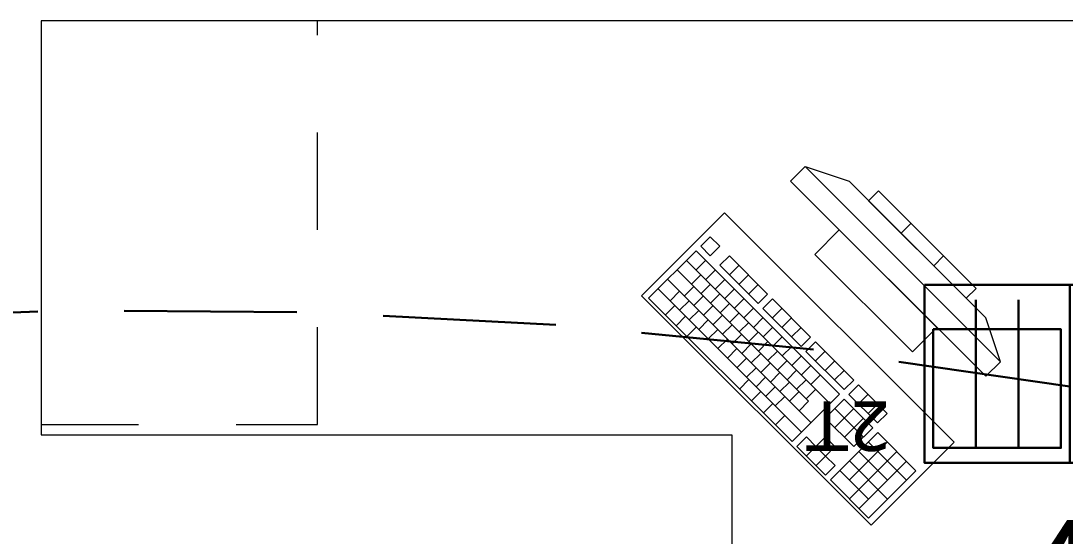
# Model space of a CAD drawing. Header units: inches. Extents: x -19 to 5698, y -728 to 92.
# Drawn here: x 322.987 to 324.498, y 31.122 to 31.869 of the extents above; entities that cross this region are included whole.
import ezdxf

# ---------------------------------------------------------------- set-up
doc = ezdxf.new("R2010")
doc.units = ezdxf.units.IN
doc.header["$MEASUREMENT"] = 0
doc.linetypes.add('HIDDEN', pattern=[0.375, 0.25, -0.125])
doc.linetypes.add('Rayas', pattern=[0.282222, 0.141111, -0.141111])
doc.layers.get('0').update_dxf_attribs({"color": 61})
doc.layers.add('00 conduct tomacorr', color=120, linetype='HIDDEN', lineweight=30)
doc.layers.add('00 IE LUZ EMERGENCIA', color=253, linetype='Continuous', lineweight=0)
doc.layers.add('Interior - Mobiliario', color=7, linetype='Continuous')
doc.styles.add('Annotative', font='arial.ttf')

# ---------------------------------------------------------------- blocks, each defined once
blk = doc.blocks.new('CAJA POP UP 6 MODULOS')
at = {"layer": '00 conduct tomacorr', "linetype": 'Continuous'}
for p, q in [((-0.095, -0.165), (-0.095, -0.0151)), ((-0.052, -0.165), (-0.052, -0.0151)), ((0.052, -0.165), (0.052, -0.0151)), ((0.095, -0.165), (0.095, -0.0151)), ((0, -0.165), (0, -0.18))]:
    blk.add_line(p, q, dxfattribs=at)
for points in [[(-0.147, 0), (0.147, 0), (0.147, -0.18), (-0.147, -0.18)], [(0, 0), (0.147, 0), (0.147, -0.18), (0, -0.18)]]:
    blk.add_lwpolyline(points, close=True, dxfattribs=at)
for points in [[(-0.138, -0.045), (-0.009, -0.045), (-0.009, -0.165), (-0.138, -0.165), (-0.138, -0.045)], [(0.009, -0.045), (0.138, -0.045), (0.138, -0.165), (0.009, -0.165), (0.009, -0.045)]]:
    blk.add_lwpolyline(points, dxfattribs=at)
at = {"color": 1, "insert": (-0.1807, -0.168), "char_height": 0.05, "attachment_point": 1, "rotation": 180}
blk.add_mtext_dynamic_manual_height_columns('{\\fVerdana|b0|i0|c0|p34;2T}', width=0.000481, gutter_width=0.1561, heights=[0], dxfattribs=at)

msp = doc.modelspace()

# ---------------------------------------------------------------- linework, layer by layer
at = {"layer": '00 conduct tomacorr'}
msp.add_arc((323.1748, 23.4335, -0.0007), 8.0169, 80.44701, 122.05238, dxfattribs=at)
at = {"layer": 'Interior - Mobiliario', "color": 175, "linetype": 'Rayas', "lineweight": 13}
for p, q in [((323.4159, 31.284), (323.4159, 31.869)), ((323.0159, 31.284), (323.4159, 31.284))]:
    msp.add_line(p, q, dxfattribs=at)
at = {"layer": 'Interior - Mobiliario', "color": 175, "linetype": 'Continuous', "lineweight": 13}
for p, q in [((324.1219, 31.6579), (324.1007, 31.6367)), ((324.4048, 31.3751), (324.1219, 31.6579)), ((324.1219, 31.6579), (324.1856, 31.6367)), ((324.1007, 31.6367), (324.3836, 31.3539)), ((324.1856, 31.6367), (324.3836, 31.4387)), ((324.228, 31.6226), (324.2139, 31.6084)), ((324.3694, 31.4811), (324.228, 31.6226)), ((324.2139, 31.6084), (324.3553, 31.467)), ((324.261, 31.5613), (324.2752, 31.5754)), ((323.9846, 31.5562), (323.9708, 31.5425)), ((323.9984, 31.5423), (323.9846, 31.5562)), ((324.1714, 31.566), (324.1361, 31.5306)), ((324.3129, 31.4246), (324.1714, 31.566)), ((323.9708, 31.5425), (323.9847, 31.5286)), ((323.9847, 31.5286), (323.9984, 31.5423)), ((323.964, 31.5356), (323.8954, 31.467)), ((323.9503, 31.5219), (324.158, 31.3142)), ((324.1717, 31.3279), (323.964, 31.5356)), ((323.9641, 31.508), (323.9778, 31.5217)), ((324.0123, 31.5285), (323.9985, 31.5148)), ((324.0676, 31.4731), (324.0123, 31.5285)), ((324.1361, 31.5306), (324.2775, 31.3892)), ((324.3082, 31.5141), (324.3223, 31.5283)), ((323.9366, 31.5082), (324.127, 31.3178)), ((323.978, 31.4942), (323.9917, 31.5079)), ((323.9985, 31.5148), (324.0539, 31.4594)), ((324.0124, 31.5009), (324.0261, 31.5146)), ((323.9228, 31.4945), (324.1306, 31.2867)), ((323.9573, 31.4874), (323.971, 31.5011)), ((323.9918, 31.4803), (324.0055, 31.4941)), ((324.0262, 31.4871), (324.0399, 31.5008)), ((323.9091, 31.4807), (324.1168, 31.273)), ((323.9264, 31.4634), (323.9402, 31.4771)), ((323.9471, 31.4702), (323.9608, 31.4839)), ((323.9712, 31.4735), (323.9849, 31.4873)), ((324.0057, 31.4665), (324.0194, 31.4802)), ((324.0401, 31.4732), (324.0538, 31.4869)), ((324.3553, 31.467), (324.3694, 31.4811)), ((323.8954, 31.467), (324.1031, 31.2593)), ((323.9403, 31.4496), (323.954, 31.4633)), ((323.9609, 31.4564), (323.9746, 31.4701)), ((323.985, 31.4597), (323.9987, 31.4734)), ((324.0195, 31.4526), (324.0332, 31.4664)), ((324.0539, 31.4594), (324.0676, 31.4731)), ((324.0746, 31.4662), (324.0609, 31.4524)), ((324.13, 31.4108), (324.0746, 31.4662)), ((323.9197, 31.4428), (323.9334, 31.4565)), ((323.9541, 31.4357), (323.9679, 31.4495)), ((323.9748, 31.4425), (323.9885, 31.4562)), ((323.9989, 31.4459), (324.0126, 31.4596)), ((324.0127, 31.432), (324.0264, 31.4457)), ((324.0334, 31.4388), (324.0471, 31.4525)), ((324.0609, 31.4524), (324.1162, 31.3971)), ((324.0747, 31.4386), (324.0884, 31.4523)), ((323.9352, 31.4272), (323.9489, 31.4409)), ((323.968, 31.4219), (323.9817, 31.4356)), ((323.9886, 31.4287), (324.0023, 31.4424)), ((324.0266, 31.4182), (324.0403, 31.4319)), ((324.0472, 31.4249), (324.0609, 31.4387)), ((324.0885, 31.4247), (324.1023, 31.4385)), ((324.4048, 31.3751), (324.3836, 31.4387)), ((323.9508, 31.4116), (323.9645, 31.4254)), ((323.9818, 31.408), (323.9955, 31.4218)), ((324.0025, 31.4148), (324.0162, 31.4285)), ((324.0404, 31.4043), (324.0541, 31.418)), ((324.0611, 31.4111), (324.0748, 31.4248)), ((324.1024, 31.4109), (324.1161, 31.4246)), ((324.2775, 31.3892), (324.3129, 31.4246)), ((323.9957, 31.3942), (324.0094, 31.4079)), ((324.0163, 31.401), (324.03, 31.4147)), ((324.0302, 31.3871), (324.0439, 31.4008)), ((324.0543, 31.3905), (324.068, 31.4042)), ((324.0749, 31.3973), (324.0886, 31.411)), ((324.1162, 31.3971), (324.13, 31.4108)), ((324.1369, 31.4038), (324.1232, 31.3901)), ((324.1923, 31.3485), (324.1369, 31.4038)), ((324.0095, 31.3803), (324.0232, 31.3941)), ((324.044, 31.3733), (324.0577, 31.387)), ((324.0681, 31.3766), (324.0818, 31.3903)), ((324.0888, 31.3834), (324.1025, 31.3971)), ((324.1232, 31.3901), (324.1786, 31.3347)), ((324.137, 31.3763), (324.1507, 31.39)), ((324.0234, 31.3665), (324.0371, 31.3802)), ((324.0579, 31.3594), (324.0716, 31.3732)), ((324.082, 31.3628), (324.0957, 31.3765)), ((324.1026, 31.3696), (324.1163, 31.3833)), ((324.1509, 31.3624), (324.1646, 31.3761)), ((324.3836, 31.3539), (324.4048, 31.3751)), ((324.0372, 31.3527), (324.0509, 31.3664)), ((324.0717, 31.3456), (324.0854, 31.3593)), ((324.0958, 31.3489), (324.1095, 31.3626)), ((324.1164, 31.3557), (324.1302, 31.3694)), ((324.1303, 31.3419), (324.144, 31.3556)), ((324.1647, 31.3486), (324.1784, 31.3623)), ((324.027, 31.3355), (324.0407, 31.3492)), ((324.0511, 31.3388), (324.0648, 31.3525)), ((324.0856, 31.3317), (324.0993, 31.3455)), ((324.1097, 31.3351), (324.1234, 31.3488)), ((324.1786, 31.3347), (324.1923, 31.3485)), ((324.1992, 31.3415), (324.1855, 31.3278)), ((324.2407, 31.3), (324.1992, 31.3415)), ((324.0443, 31.3182), (324.058, 31.3319)), ((324.0649, 31.325), (324.0786, 31.3387)), ((324.0788, 31.3111), (324.0925, 31.3248)), ((324.0994, 31.3179), (324.1131, 31.3316)), ((324.1031, 31.2593), (324.1717, 31.3279)), ((324.1235, 31.3212), (324.1372, 31.3349)), ((324.1855, 31.3278), (324.227, 31.2863)), ((324.1993, 31.314), (324.213, 31.3277)), ((324.0616, 31.3009), (324.0753, 31.3146)), ((324.1133, 31.3041), (324.127, 31.3178)), ((324.1786, 31.321), (324.1512, 31.2935)), ((324.2202, 31.2794), (324.1786, 31.321)), ((324.2132, 31.3001), (324.2269, 31.3138)), ((324.0789, 31.2835), (324.0926, 31.2973)), ((324.1649, 31.3072), (324.2065, 31.2657)), ((324.165, 31.2797), (324.1925, 31.3071)), ((324.227, 31.2863), (324.2407, 31.3)), ((324.1512, 31.2935), (324.1927, 31.252)), ((324.1789, 31.2658), (324.2063, 31.2933)), ((324.1927, 31.252), (324.2202, 31.2794)), ((324.1238, 31.2661), (324.1101, 31.2524)), ((324.1376, 31.2523), (324.1238, 31.2661)), ((324.1513, 31.266), (324.1376, 31.2523)), ((324.1652, 31.2521), (324.1513, 31.266)), ((324.2271, 31.2725), (324.1585, 31.2039)), ((324.2825, 31.2171), (324.2271, 31.2725)), ((324.1101, 31.2524), (324.1516, 31.2108)), ((324.1239, 31.2385), (324.1376, 31.2523)), ((324.1376, 31.2523), (324.1515, 31.2384)), ((324.1515, 31.2384), (324.1652, 31.2521)), ((324.1861, 31.2038), (324.2409, 31.2586)), ((324.2134, 31.2588), (324.2688, 31.2034)), ((324.1378, 31.2247), (324.1515, 31.2384)), ((324.1653, 31.2246), (324.1515, 31.2384)), ((324.1862, 31.1762), (324.2548, 31.2448)), ((324.1997, 31.2451), (324.2412, 31.2035)), ((324.1516, 31.2108), (324.1653, 31.2246)), ((324.186, 31.2314), (324.2413, 31.176)), ((324.2001, 31.1624), (324.2686, 31.231)), ((324.1585, 31.2039), (324.2139, 31.1485)), ((324.1722, 31.2176), (324.2138, 31.1761)), ((324.2139, 31.1485), (324.2825, 31.2171))]:
    msp.add_line(p, q, dxfattribs=at)
at = {"layer": 'Interior - Mobiliario', "color": 175, "linetype": 'Continuous', "lineweight": 13, "flags": 128}
for points in [[(324.5159, 31.869), (323.0159, 31.869), (323.0159, 31.269), (324.0159, 31.269), (324.0159, 30.569), (324.5159, 30.569)], [(324.0053, 31.5907), (323.8851, 31.4705), (324.2174, 31.1382), (324.3376, 31.2584)]]:
    msp.add_lwpolyline(points, close=True, dxfattribs=at)

# ---------------------------------------------------------------- block references
at = {"layer": '00 conduct tomacorr', "xscale": 1.432830642179531, "yscale": 1.432830642179531, "zscale": 1.432830642179531}
msp.add_blockref('CAJA POP UP 6 MODULOS', (324.5053, 31.4866, -0.0007), dxfattribs=at)

# ---------------------------------------------------------------- texts
at = {"layer": '00 IE LUZ EMERGENCIA', "style": 'Annotative'}
msp.add_attdef('4', (324.4274, 30.9894, -0.0007), '', height=0.1562, dxfattribs=at)

doc.saveas('drawing.dxf')
